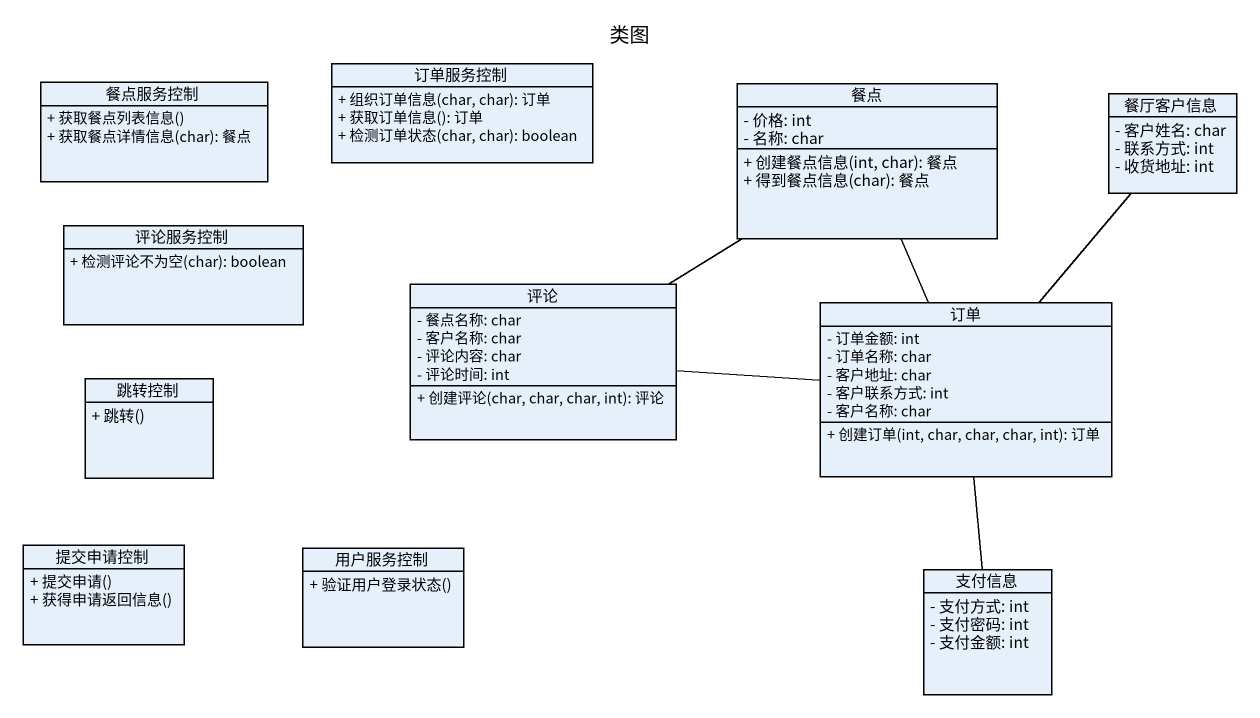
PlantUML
@startuml
title 类图
hide circle
hide empty members
skinparam classAttributeIconSize 0
class 餐点服务控制 {
  + 获取餐点列表信息()
  + 获取餐点详情信息(char): 餐点
}
class 订单服务控制 {
  + 组织订单信息(char, char): 订单
  + 获取订单信息(): 订单
  + 检测订单状态(char, char): boolean
}
class 餐点 {
  - 价格: int
  - 名称: char
  + 创建餐点信息(int, char): 餐点
  + 得到餐点信息(char): 餐点
}
class 餐厅客户信息 {
  - 客户姓名: char
  - 联系方式: int
  - 收货地址: int
}
class 评论服务控制 {
  + 检测评论不为空(char): boolean
}
class 评论 {
  - 餐点名称: char
  - 客户名称: char
  - 评论内容: char
  - 评论时间: int
  + 创建评论(char, char, char, int): 评论
}
class 订单 {
  - 订单金额: int
  - 订单名称: char
  - 客户地址: char
  - 客户联系方式: int
  - 客户名称: char
  + 创建订单(int, char, char, char, int): 订单
}
class 跳转控制 {
  + 跳转()
}
class 提交申请控制 {
  + 提交申请()
  + 获得申请返回信息()
}
class 用户服务控制 {
  + 验证用户登录状态()
}
class 支付信息 {
  - 支付方式: int
  - 支付密码: int
  - 支付金额: int
}
餐点 -- 订单
餐厅客户信息 -- 订单
评论 -up- 餐点
评论 -right- 订单
支付信息 -up- 订单
@enduml
